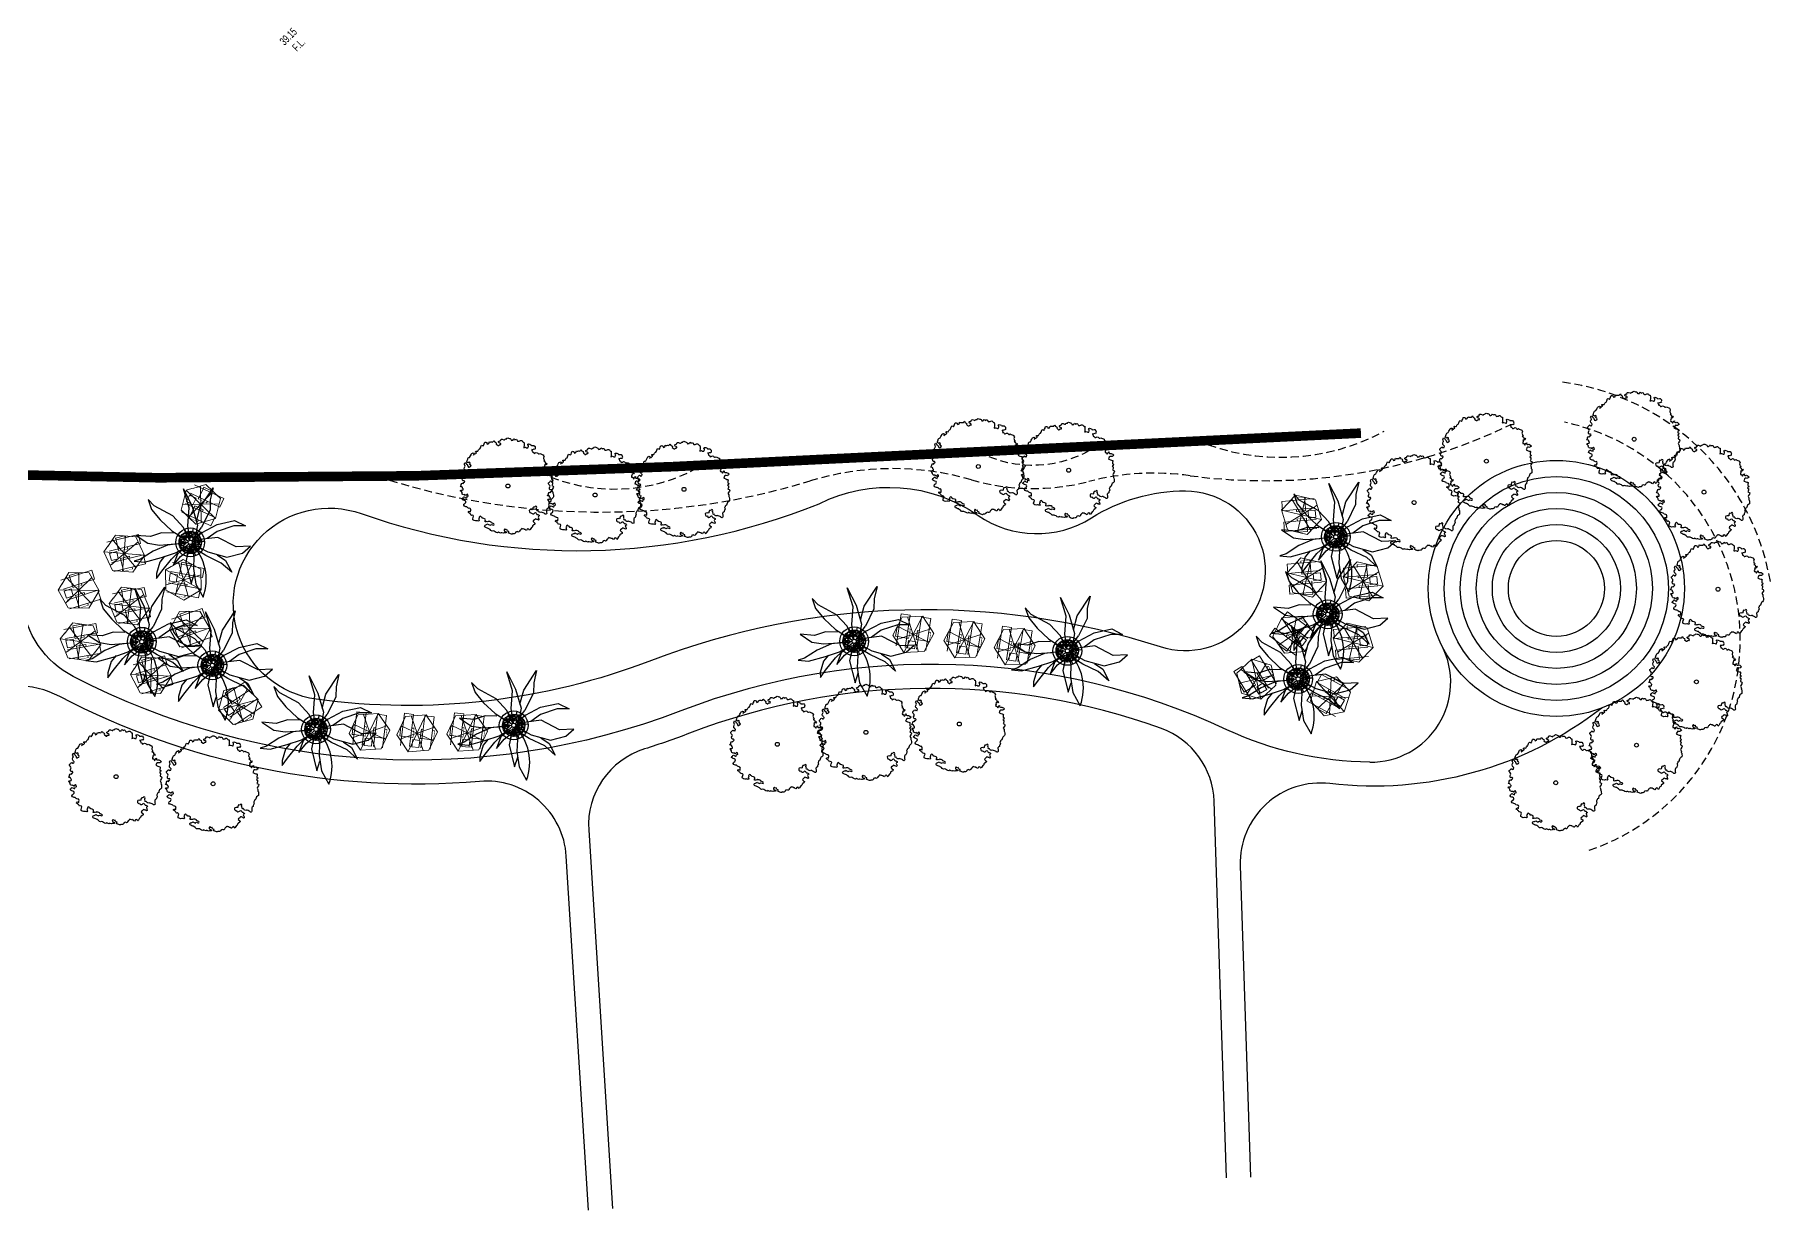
# Model space of a CAD drawing. Extents: x 309418 to 1212698, y 3438380 to 6877191.
# Drawn here: x 606533.4 to 606642.8, y 3438741.3 to 3438814.7 of the extents above; entities that cross this region are included whole.
import ezdxf
from ezdxf.enums import TextEntityAlignment as Align

# ---------------------------------------------------------------- set-up
doc = ezdxf.new("R2010")
doc.units = 0
doc.header["$MEASUREMENT"] = 0
doc.set_wipeout_variables(frame=1)
doc.linetypes.add('DASHED', pattern=[0.75, 0.5, -0.25])
doc.linetypes.add('L- BPLSCP$0$DLINE', pattern=[0.55, 0.3, -0.25])
for name, color, linetype in [('Draft _ Lines', 20, 'Continuous'), ('DRAFT LINES', 32, 'Continuous'), ('DRAFT-LINES', 10, 'Continuous'), ('L- BPLSCP$0$LS-SITE-WALL', 240, 'Continuous'), ('LA-GNRL-NOTES-Text-03', 240, 'Continuous'), ('LA-HARD-PAVE-HATCH-MARBLE-TYPE (PV - MT-BG-01-AN - RA- ∅ - 01)', 227, 'Continuous'), ('LA-HARD-PAVE-HATCH-WOOD-TYPE( PV - WO-DW-01-∅ - ∅-∅ - 04)', 17, 'Continuous'), ('LA-HARD-PAVE-LINE-01', 30, 'Continuous'), ('LA-PLNT-PALMS', 251, 'Continuous'), ('LA-PLNT-TREE-TRUNK', 52, 'Continuous'), ('Tree-Delonix regia', 71, 'Continuous')]:
    doc.layers.add(name, color=color, linetype=linetype)
doc.layers.add('HW-LA-SF-LOUNGE CHAIRS', color=215, linetype='Continuous', lineweight=0)
doc.layers.add('L-CON-SF-CABANA', color=215, linetype='Continuous', lineweight=0)
doc.layers.add('LA-GRAD-Spot Levels', color=7, linetype='Continuous', true_color=0xa50029)
doc.styles.add('TXT- (3)', font='gh-general font.shx', dxfattribs={"width": 0.7})

# ---------------------------------------------------------------- blocks, each defined once
blk = doc.blocks.new('Lounge 1')
at = {"lineweight": 13, "extrusion": (0, 0, -1)}
blk.add_line((0.41, 1.44), (0.41, 0.86), dxfattribs=at)
blk.add_wipeout([(0.29, 0.86), (0.29, 0), (-0.29, 0), (-0.29, 0.86), (-0.41, 0.86), (-0.41, 1.44), (-0.29, 1.44), (-0.29, 2.03), (0.29, 2.03), (0.29, 1.44), (0.41, 1.44), (0.41, 0.86)])
for p, q in [((-0.29, 1.44), (-0.41, 1.44)), ((-0.41, 1.44), (-0.41, 0.86)), ((0.41, 1.44), (0.29, 1.44)), ((-0.29, 0.86), (-0.41, 0.86)), ((0.41, 0.86), (0.29, 0.86))]:
    blk.add_line(p, q, dxfattribs=at)
at = {"extrusion": (0, 0, -1)}
for p, q in [((-0.29, 2.03), (-0.29, 0)), ((0.29, 2.03), (0.29, 0)), ((0.29, 0), (-0.29, 0))]:
    blk.add_line(p, q, dxfattribs=at)
blk.add_lwpolyline([(0.29, 1.44), (-0.29, 1.44)])
blk = doc.blocks.new('umbrella')
blk.add_lwpolyline([(-0.33, 1.24), (-1.23, 0.33), (-0.9, -0.9), (0.34, -1.23), (1.24, -0.33), (0.91, 0.91)], close=True)
for points in [[(0.33, -1.23), (-0.33, 1.23)], [(1.07, 0.29), (-1.06, -0.28)]]:
    blk.add_lwpolyline(points)
at = {"layer": 'L-CON-SF-CABANA', "extrusion": (0, 0, -1)}
for p, q in [((-0.99, 0.57), (1, -0.57)), ((0.57, 1), (-0.57, -0.99))]:
    blk.add_line(p, q, dxfattribs=at)
blk = doc.blocks.new('LA-SIDE TABLE-0')
at = {"layer": 'HW-LA-SF-LOUNGE CHAIRS'}
blk.add_lwpolyline([(-0.16, 0.16), (0.16, -0.16), (-0.15, -0.48), (-0.48, -0.17)], close=True, dxfattribs=at)
blk = doc.blocks.new('*U69')
at = {"layer": 'HW-LA-SF-LOUNGE CHAIRS', "rotation": 343.5441132571666}
blk.add_blockref('Lounge 1', (0.3, -1.29), dxfattribs=at)
blk.add_blockref('Lounge 1', (-0.95, -0.92), dxfattribs=at)
at = {"rotation": 27.75438509630476}
blk.add_blockref('LA-SIDE TABLE-0', (0.25, 0.84), dxfattribs=at)
at = {"layer": 'HW-LA-SF-LOUNGE CHAIRS', "rotation": 347.0531065349857}
blk.add_blockref('umbrella', (0, -0.01), dxfattribs=at)
blk = doc.blocks.new('*U70')
at = {"layer": 'HW-LA-SF-LOUNGE CHAIRS', "rotation": 25.38176672668566}
blk.add_blockref('Lounge 1', (1.08, -0.76), dxfattribs=at)
blk.add_blockref('Lounge 1', (-0.09, -1.32), dxfattribs=at)
at = {"rotation": 69.59203856582384}
blk.add_blockref('LA-SIDE TABLE-0', (-0.37, 0.79), dxfattribs=at)
at = {"layer": 'HW-LA-SF-LOUNGE CHAIRS', "rotation": 28.89076000450477}
blk.add_blockref('umbrella', (0, 0), dxfattribs=at)
blk = doc.blocks.new('*U71')
at = {"layer": 'HW-LA-SF-LOUNGE CHAIRS', "rotation": 47.11483591817339}
blk.add_blockref('Lounge 1', (1.29, -0.31), dxfattribs=at)
blk.add_blockref('Lounge 1', (0.41, -1.26), dxfattribs=at)
at = {"rotation": 91.32510775731159}
blk.add_blockref('LA-SIDE TABLE-0', (-0.64, 0.6), dxfattribs=at)
at = {"layer": 'HW-LA-SF-LOUNGE CHAIRS', "rotation": 50.6238291959925}
blk.add_blockref('umbrella', (0.01, 0), dxfattribs=at)
blk = doc.blocks.new('*U81')
at = {"layer": 'HW-LA-SF-LOUNGE CHAIRS', "rotation": 17.66366737067781}
blk.add_blockref('Lounge 1', (0.97, -0.9), dxfattribs=at)
blk.add_blockref('Lounge 1', (-0.27, -1.3), dxfattribs=at)
at = {"rotation": 61.87393920981601}
blk.add_blockref('LA-SIDE TABLE-0', (-0.26, 0.83), dxfattribs=at)
at = {"layer": 'HW-LA-SF-LOUNGE CHAIRS', "rotation": 21.17266064849692}
blk.add_blockref('umbrella', (0, -0.01), dxfattribs=at)
blk = doc.blocks.new('*U75')
at = {"layer": 'HW-LA-SF-LOUNGE CHAIRS', "rotation": 193.9228509186497}
blk.add_blockref('Lounge 1', (-0.91, 0.96), dxfattribs=at)
blk.add_blockref('Lounge 1', (0.35, 1.28), dxfattribs=at)
at = {"rotation": 238.1331227577878}
blk.add_blockref('LA-SIDE TABLE-0', (0.21, -0.85), dxfattribs=at)
at = {"layer": 'HW-LA-SF-LOUNGE CHAIRS', "rotation": 197.4318441964687}
blk.add_blockref('umbrella', (0, 0.01), dxfattribs=at)
blk = doc.blocks.new('*U74')
at = {"layer": 'HW-LA-SF-LOUNGE CHAIRS', "rotation": 179.2834599141602}
blk.add_blockref('Lounge 1', (-0.64, 1.16), dxfattribs=at)
blk.add_blockref('Lounge 1', (0.66, 1.15), dxfattribs=at)
at = {"rotation": 223.4937317532984}
blk.add_blockref('LA-SIDE TABLE-0', (-0.01, -0.87), dxfattribs=at)
at = {"layer": 'HW-LA-SF-LOUNGE CHAIRS', "rotation": 182.7924531919793}
blk.add_blockref('umbrella', (0, 0.01), dxfattribs=at)
blk = doc.blocks.new('*U73')
at = {"layer": 'HW-LA-SF-LOUNGE CHAIRS', "rotation": 149.2539749205412}
blk.add_blockref('Lounge 1', (0.03, 1.33), dxfattribs=at)
blk.add_blockref('Lounge 1', (1.15, 0.66), dxfattribs=at)
at = {"rotation": 193.4642467596794}
blk.add_blockref('LA-SIDE TABLE-0', (-0.45, -0.75), dxfattribs=at)
at = {"layer": 'HW-LA-SF-LOUNGE CHAIRS', "rotation": 152.7629681983603}
blk.add_blockref('umbrella', (0, 0.01), dxfattribs=at)
blk = doc.blocks.new('*U72')
at = {"layer": 'HW-LA-SF-LOUNGE CHAIRS', "rotation": 134.9580448090608}
blk.add_blockref('Lounge 1', (0.36, 1.28), dxfattribs=at)
blk.add_blockref('Lounge 1', (1.28, 0.36), dxfattribs=at)
at = {"rotation": 179.168316648199}
blk.add_blockref('LA-SIDE TABLE-0', (-0.62, -0.62), dxfattribs=at)
at = {"layer": 'HW-LA-SF-LOUNGE CHAIRS', "rotation": 138.4670380868799}
blk.add_blockref('umbrella', (0, 0.01), dxfattribs=at)
blk = doc.blocks.new('*U78')
at = {"layer": 'HW-LA-SF-LOUNGE CHAIRS', "rotation": 154.9608693228704}
blk.add_blockref('Lounge 1', (-0.1, 1.32), dxfattribs=at)
blk.add_blockref('Lounge 1', (1.08, 0.77), dxfattribs=at)
at = {"rotation": 199.1711411620086}
blk.add_blockref('LA-SIDE TABLE-0', (-0.37, -0.79), dxfattribs=at)
at = {"layer": 'HW-LA-SF-LOUNGE CHAIRS', "rotation": 158.4698626006895}
blk.add_blockref('umbrella', (0, 0.01), dxfattribs=at)
blk = doc.blocks.new('*U77')
at = {"layer": 'HW-LA-SF-LOUNGE CHAIRS', "rotation": 157.1710343651449}
blk.add_blockref('Lounge 1', (-0.15, 1.32), dxfattribs=at)
blk.add_blockref('Lounge 1', (1.05, 0.81), dxfattribs=at)
at = {"rotation": 201.3813062042831}
blk.add_blockref('LA-SIDE TABLE-0', (-0.34, -0.81), dxfattribs=at)
at = {"layer": 'HW-LA-SF-LOUNGE CHAIRS', "rotation": 160.680027642964}
blk.add_blockref('umbrella', (0, 0.01), dxfattribs=at)
blk = doc.blocks.new('*U76')
at = {"layer": 'HW-LA-SF-LOUNGE CHAIRS', "rotation": 152.3043402776018}
blk.add_blockref('Lounge 1', (-0.04, 1.33), dxfattribs=at)
blk.add_blockref('Lounge 1', (1.11, 0.72), dxfattribs=at)
at = {"rotation": 196.51461211674}
blk.add_blockref('LA-SIDE TABLE-0', (-0.41, -0.77), dxfattribs=at)
at = {"layer": 'HW-LA-SF-LOUNGE CHAIRS', "rotation": 155.8133335554209}
blk.add_blockref('umbrella', (0, 0.01), dxfattribs=at)
blk = doc.blocks.new('*U79')
at = {"layer": 'HW-LA-SF-LOUNGE CHAIRS', "rotation": 150.982855724773}
blk.add_blockref('Lounge 1', (-0.01, 1.33), dxfattribs=at)
blk.add_blockref('Lounge 1', (1.13, 0.7), dxfattribs=at)
at = {"rotation": 195.1931275639112}
blk.add_blockref('LA-SIDE TABLE-0', (-0.43, -0.76), dxfattribs=at)
at = {"layer": 'HW-LA-SF-LOUNGE CHAIRS', "rotation": 154.4918490025921}
blk.add_blockref('umbrella', (0, 0.01), dxfattribs=at)
blk = doc.blocks.new('*U80')
at = {"layer": 'HW-LA-SF-LOUNGE CHAIRS', "rotation": 158.3472999956693}
blk.add_blockref('Lounge 1', (-0.18, 1.31), dxfattribs=at)
blk.add_blockref('Lounge 1', (1.03, 0.83), dxfattribs=at)
at = {"rotation": 202.5575718348075}
blk.add_blockref('LA-SIDE TABLE-0', (-0.32, -0.81), dxfattribs=at)
at = {"layer": 'HW-LA-SF-LOUNGE CHAIRS', "rotation": 161.8562932734884}
blk.add_blockref('umbrella', (0, 0.01), dxfattribs=at)
blk = doc.blocks.new('GH-B-LA-HD-FURN-Tree-Pit-140-C2')
blk.add_wipeout([(-0.29, 0.64), (-0.33, 0.62), (-0.37, 0.59), (-0.46, 0.52), (-0.51, 0.48), (-0.55, 0.44), (-0.57, 0.41), (-0.59, 0.37), (-0.61, 0.34), (-0.64, 0.28), (-0.66, 0.22), (-0.68, 0.15), (-0.69, 0.11), (-0.7, 0.05), (-0.7, 0.01), (-0.7, -0.02), (-0.7, -0.07), (-0.68, -0.15), (-0.66, -0.24), (-0.63, -0.3), (-0.61, -0.35), (-0.58, -0.4), (-0.52, -0.47), (-0.43, -0.55), (-0.38, -0.59), (-0.31, -0.63), (-0.19, -0.67), (-0.14, -0.69), (-0.03, -0.7), (0.03, -0.7), (0.16, -0.68), (0.23, -0.66), (0.29, -0.64), (0.41, -0.57), (0.47, -0.52), (0.52, -0.47), (0.57, -0.41), (0.61, -0.35), (0.66, -0.23), (0.68, -0.17), (0.7, -0.08), (0.7, 0.03), (0.67, 0.19), (0.65, 0.26), (0.62, 0.33), (0.58, 0.4), (0.53, 0.46), (0.47, 0.52), (0.41, 0.56), (0.34, 0.61), (0.28, 0.64), (0.23, 0.66), (0.18, 0.68), (0.14, 0.69), (0.1, 0.69), (0.05, 0.7), (0, 0.7), (-0.03, 0.7), (-0.07, 0.7), (-0.1, 0.69), (-0.12, 0.69), (-0.19, 0.67)])
at = {"linetype": 'Continuous', "ltscale": 7}
blk.add_circle((0, 0), 0.7, dxfattribs=at)
for centre, radius in [((0, 0), 0.7), ((-0.59, 0.01, 0), 0.0312), ((-0.53, 0.22, 0), 0.0751), ((-0.54, 0.34, 0), 0.0312), ((-0.48, 0.39, 0), 0.0312), ((-0.44, 0.12, 0), 0.0312), ((-0.39, 0.28, 0), 0.0744), ((-0.43, -0.01, 0), 0.0312), ((-0.38, 0.43, 0), 0.0489), ((-0.34, 0.54, 0), 0.0489), ((-0.32, 0.36, 0), 0.0312), ((-0.32, 0.19, 0), 0.0312), ((-0.22, 0.25, 0), 0.0751), ((-0.2, 0.44, 0), 0.0864), ((-0.24, 0.57, 0), 0.0312), ((-0.11, 0.62, 0), 0.0312), ((-0.07, 0.53, 0), 0.0489), ((-0.05, 0.39, 0), 0.0751), ((0.02, 0.56, 0), 0.0312), ((0.09, 0.49, 0), 0.0489), ((0.07, 0.4, 0), 0.0312), ((0.16, 0.33, 0), 0.0312), ((0.23, 0.42, 0), 0.0751), ((0.22, 0.24, 0), 0.0744), ((0.25, 0.56, 0), 0.0312), ((0.34, -0.05, 0), 0.0744), ((0.33, 0.52, 0), 0.0489), ((0.31, 0.19, 0), 0.0312), ((0.34, 0.1, 0), 0.0489), ((0.39, 0.28, 0), 0.0744), ((0.4, 0.43, 0), 0.0489), ((0.5, 0.1, 0), 0.0751), ((0.5, -0.07, 0), 0.0751), ((0.48, 0.35, 0), 0.0312), ((0.55, 0.25, 0), 0.0751), ((0.6, 0.14, 0), 0.0312), ((-0.66, -0.03, 0), 0.0312), ((-0.6, -0.14, 0), 0.0744), ((-0.52, -0.05, 0), 0.0312), ((-0.51, -0.18, 0), 0.0312), ((-0.51, -0.41, 0), 0.0312), ((-0.43, -0.17, 0), 0.0312), ((-0.41, -0.37, 0), 0.0489), ((-0.39, -0.27, 0), 0.0489), ((-0.33, -0.12, 0), 0.0744), ((-0.34, -0.44, 0), 0.0312), ((-0.29, -0.24, 0), 0.0489), ((-0.23, -0.36, 0), 0.0864), ((-0.25, -0.55, 0), 0.0751), ((-0.21, -0.16, 0), 0.0312), ((-0.17, -0.63, 0), 0.0312), ((-0.14, -0.5, 0), 0.0312), ((-0.11, -0.28, 0), 0.0489), ((-0.09, -0.56, 0), 0.0489), ((0.04, -0.57, 0), 0.0751), ((0.03, -0.32, 0), 0.0489), ((0.01, -0.47, 0), 0.0312), ((0.01, -0.67, 0), 0.0312), ((0.05, -0.4, 0), 0.0312), ((0.11, -0.24, 0), 0.0489), ((0.2, -0.38, 0), 0.0751), ((0.2, -0.56, 0), 0.0744), ((0.18, -0.17, 0), 0.0312), ((0.21, -0.25, 0), 0.0489), ((0.25, -0.16, 0), 0.0312), ((0.27, -0.48, 0), 0.0312), ((0.35, -0.26, 0), 0.0489), ((0.37, -0.37, 0), 0.0489), ((0.38, -0.15, 0), 0.0312), ((0.46, -0.26, 0), 0.0312), ((0.45, -0.45, 0), 0.0312), ((0.52, -0.18, 0), 0.0312)]:
    blk.add_circle(centre, radius)
for centre, radius, start, end in [((-0.74, 0.07, 0), 0.0751, 300.57, 48.1319), ((-0.67, 0.15, 0), 0.0312, 228.2509, 106.0031), ((-0.7, 0.26, 0), 0.0489, 338.9516, 340.5973), ((-0.62, 0.29, 0), 0.0312, 212.387, 96.9329), ((-0.53, 0.49, 0), 0.0744, 249.8969, 24.4462), ((-0.14, 0.71, 0), 0.0489, 225.1336, 337.319), ((0.05, 0.68, 0), 0.0744, 161.2962, 9.7321), ((0.23, 0.64, 0), 0.0312, 117.3619, 23.3792), ((0.49, 0.53, 0), 0.0312, 191.312, 263.5273), ((0.57, 0.44, 0), 0.0864, 143.8673, 290.7577), ((0.68, 0.07, 0), 0.0751, 82.3722, 288.9673), ((-0.68, -0.26, 0), 0.0489, 330.5544, 70.9052), ((-0.56, -0.31, 0), 0.0744, 243.0468, 174.7374), ((-0.57, -0.46, 0), 0.0312, 13.6332, 63.9215), ((-0.41, -0.52, 0), 0.0744, 297.5976, 166.1329), ((-0.35, -0.61, 0), 0.0312, 335.7961, 145.3358), ((-0.13, -0.73, 0), 0.0751, 29.1719, 131.3472), ((0.15, -0.71, 0), 0.0751, 33.568, 169.5874), ((0.36, -0.52, 0), 0.0744, 340.2974, 269.335), ((0.53, -0.55, 0), 0.0751, 97.2335, 170.6742), ((0.55, -0.36, 0), 0.0864, 29.6959, 262.8687), ((0.66, -0.08, 0), 0.0489, 40.7628, 304.861), ((0.67, -0.26, 0), 0.0489, 95.6985, 221.7485), ((0.66, -0.17, 0), 0.0312, 47.4763, 284.0739), ((0.73, -0.03, 0), 0.0312, 164.2255, 190.993)]:
    blk.add_arc(centre, radius, start, end)
blk = doc.blocks.new('P200')
blk.add_lwpolyline([(0, -0.1), (0, 0.1)])
blk = doc.blocks.new('COARSE GRAVEL')
blk.add_wipeout([(0.68, 0.59), (0.69, 0.57), (0.69, 0.57), (0.73, 0.53), (0.76, 0.48), (0.79, 0.42), (0.81, 0.39), (0.83, 0.35), (0.85, 0.3), (0.87, 0.24), (0.88, 0.17), (0.89, 0.11), (0.9, 0.04), (0.9, -0.02), (0.9, -0.07), (0.89, -0.12), (0.88, -0.19), (0.87, -0.24), (0.85, -0.3), (0.82, -0.37), (0.79, -0.43), (0.76, -0.49), (0.72, -0.54), (0.68, -0.59), (0.64, -0.63), (0.61, -0.67), (0.58, -0.69), (0.53, -0.73), (0.48, -0.76), (0.44, -0.78), (0.4, -0.8), (0.37, -0.82), (0.31, -0.85), (0.25, -0.86), (0.15, -0.89), (0.09, -0.9), (0.02, -0.9), (-0.06, -0.9), (-0.18, -0.88), (-0.24, -0.87), (-0.29, -0.85), (-0.36, -0.83), (-0.43, -0.79), (-0.46, -0.77), (-0.53, -0.73), (-0.57, -0.7), (-0.62, -0.66), (-0.68, -0.59), (-0.71, -0.55), (-0.75, -0.5), (-0.79, -0.43), (-0.83, -0.34), (-0.87, -0.25), (-0.89, -0.14), (-0.9, -0.04), (-0.9, 0.08), (-0.88, 0.19), (-0.86, 0.28), (-0.84, 0.33), (-0.81, 0.39), (-0.78, 0.45), (-0.74, 0.51), (-0.7, 0.56), (-0.65, 0.62), (-0.59, 0.68), (-0.49, 0.75), (-0.4, 0.81), (-0.33, 0.84), (-0.19, 0.88), (-0.11, 0.89), (0.01, 0.9), (0.09, 0.9), (0.2, 0.88), (0.25, 0.86), (0.35, 0.83), (0.41, 0.8), (0.42, 0.79), (0.47, 0.77), (0.49, 0.76), (0.52, 0.73), (0.56, 0.71), (0.62, 0.66), (0.65, 0.62)])
at = {"rotation": 45.00000000604048}
blk.add_blockref('GH-B-LA-HD-FURN-Tree-Pit-140-C2', (0, 0), dxfattribs=at)
at = {"layer": 'LA-HARD-PAVE-HATCH-WOOD-TYPE( PV - WO-DW-01-∅ - ∅-∅ - 04)'}
blk.add_circle((0, 0), 0.9, dxfattribs=at)
at = {"layer": 'LA-HARD-PAVE-LINE-01'}
blk.add_circle((0, 0), 0.7, dxfattribs=at)
at = {"layer": 'LA-HARD-PAVE-HATCH-WOOD-TYPE( PV - WO-DW-01-∅ - ∅-∅ - 04)'}
for p, rotation in [((-0.8, 0.01), 269.0493109383438), ((-0.64, 0.48), 233.239448750675), ((-0.24, 0.76), 197.4295865630063), ((0.25, 0.76), 161.6197243753375), ((0.65, 0.47), 125.8098621876688), ((-0.66, -0.46), 304.8591731260126), ((-0.26, -0.75), 340.6690353136814), ((0.23, -0.77), 16.47889750135008), ((0.63, -0.49), 52.28875968901892), ((0.8, -0.03), 88.09862187668766)]:
    blk.add_blockref('P200', p, dxfattribs=dict(at, rotation=rotation))
blk = doc.blocks.new('GH-B-LA-PL-PALM')
for p, q in [((-1.52, 2.96), (-2.17, 3.08)), ((-2.17, 3.08), (-1.58, 2.41)), ((-1.58, 2.41), (-1.32, 1.14)), ((-0.72, 2.37), (-1.52, 2.96)), ((-0.23, 1.23), (-0.72, 2.37)), ((-2.81, 1.3), (-2.97, 2.05)), ((-2.97, 2.05), (-2.51, 1.47)), ((-1.93, 0.6), (-2.81, 1.3)), ((-2.51, 1.47), (-1.59, 0.88)), ((-1.32, 1.14), (-0.65, 0.5)), ((-0.02, 0.12), (-0.23, 1.23)), ((-0.95, 0.18), (-1.93, 0.6)), ((-1.59, 0.88), (-0.85, 0.68)), ((-0.95, 0.18), (-0.12, 0.02)), ((-0.65, 0.5), (-0.1, 0.08)), ((-0.58, -0.03), (-1.17, -0.04)), ((0.21, -1.18), (0.66, -1.76)), ((0.66, -1.76), (1.27, -2.16)), ((1.27, -2.16), (1.78, -2.91))]:
    blk.add_line(p, q)
for points in [[(-0.45, 1.81), (-0.5, 2.44), (-0.17, 3.19), (-0.21, 2.32), (0.03, 1.27), (0.11, 0.61)], [(0.07, 0.1), (0.54, 0.73), (1.15, 1.18), (1.81, 1.9), (2.16, 2.78)], [(0.11, 0.05), (1.13, 0.55), (1.98, 1.67), (1.39, 1.44)], [(-0.09, -0.09), (-0.72, -0.77), (-1.64, -1.41), (-2.33, -2.43), (-1.83, -1.32), (-1.13, -0.32), (-0.48, 0.02), (-0.12, 0.01)], [(0.48, -0.06), (1.07, -0.17), (1.8, 0.07), (1.06, 0.08), (0.46, 0.22)], [(-1.27, -0.52), (-2.1, -0.89), (-3.56, -1.03), (-2.85, -0.69), (-2.36, -0.31), (-1.17, -0.04)], [(-0.06, -0.11), (-0.46, -0.92), (-0.6, -1.89), (-0.36, -3.18), (-0.44, -3.73), (-0.09, -3.17), (0.08, -2.35), (0.16, -1.36), (0.01, -0.12)], [(0.09, -0.09), (1.02, -1), (1.88, -1.46), (2.77, -1.75), (3.11, -1.98), (2.76, -1.44), (1.87, -0.8), (1.08, -0.3), (0.55, -0.09), (0.12, -0.02)], [(1.78, -2.91), (1.7, -2.02), (1.33, -1.39), (0.68, -0.7)], [(1.68, -0.7), (2.16, -0.71), (2.84, -0.43), (3.08, -0.23), (2.52, -0.26), (1.55, -0.26), (0.97, -0.19)]]:
    blk.add_lwpolyline(points)
blk.add_arc((3.17, -0.24), 3.18, 108.5551, 173.4273)
at = {"layer": 'LA-PLNT-TREE-TRUNK'}
blk.add_circle((0, 0), 0.131, dxfattribs=at)
blk = doc.blocks.new('Delonix regia')
at = {"linetype": 'Continuous'}
blk.add_lwpolyline([(2.75, -0.53), (2.74, -0.57), (2.72, -0.62), (2.66, -0.6), (2.67, -0.65), (2.68, -0.7), (2.66, -0.73), (2.62, -0.79), (2.68, -0.8), (2.67, -0.87), (2.6, -0.87), (2.57, -0.83), (2.51, -0.8), (2.5, -0.85), (2.46, -0.86), (2.4, -0.88), (2.36, -0.93), (2.39, -0.97), (2.39, -1.03), (2.36, -1.09), (2.41, -1.09), (2.46, -1.06), (2.51, -1.06), (2.55, -1.08), (2.55, -1.08), (2.55, -1.08), (2.49, -1.11), (2.51, -1.19), (2.54, -1.22), (2.58, -1.25), (2.59, -1.29), (2.6, -1.35), (2.6, -1.44), (2.55, -1.44), (2.51, -1.42), (2.47, -1.43), (2.42, -1.36), (2.39, -1.32), (2.32, -1.31), (2.25, -1.34), (2.2, -1.35), (2.21, -1.39), (2.24, -1.48), (2.27, -1.55), (2.3, -1.59), (2.31, -1.63), (2.27, -1.65), (2.23, -1.68), (2.19, -1.7), (2.15, -1.74), (2.17, -1.81), (2.1, -1.84), (2.04, -1.82), (2.02, -1.86), (2.04, -1.9), (2, -1.94), (1.96, -1.97), (1.91, -1.99), (1.87, -2.01), (1.9, -2.1), (1.89, -2.14), (1.83, -2.17), (1.71, -2.19), (1.66, -2.21), (1.63, -2.3), (1.6, -2.34), (1.56, -2.37), (1.55, -2.42), (1.5, -2.48), (1.42, -2.56), (1.38, -2.58), (1.3, -2.57), (1.23, -2.56), (1.18, -2.57), (1.12, -2.6), (1.07, -2.63), (1.02, -2.61), (0.97, -2.61), (0.93, -2.64), (0.88, -2.64), (0.85, -2.68), (0.83, -2.72), (0.74, -2.76), (0.7, -2.77), (0.65, -2.8), (0.58, -2.78), (0.53, -2.79), (0.43, -2.89), (0.38, -2.95), (0.34, -2.96), (0.3, -2.95), (0.27, -2.91), (0.28, -2.86), (0.27, -2.82), (0.25, -2.75), (0.23, -2.69), (0.2, -2.65), (0.16, -2.63), (0.13, -2.58), (0.11, -2.54), (0.12, -2.49), (0.13, -2.44), (0.09, -2.41), (0.09, -2.36), (0.13, -2.35), (0.15, -2.3), (0.19, -2.25), (0.24, -2.23), (0.26, -2.19), (0.24, -2.13), (0.18, -2.13), (0.13, -2.11), (0.11, -2.07), (0.05, -2.08), (0, -2.11), (-0.04, -2.14), (-0.08, -2.12), (-0.11, -2.06), (-0.18, -2.02), (-0.23, -2.02), (-0.28, -2.08), (-0.29, -2.13), (-0.28, -2.17), (-0.24, -2.2), (-0.26, -2.24), (-0.24, -2.33), (-0.19, -2.36), (-0.15, -2.37), (-0.1, -2.38), (-0.06, -2.4), (-0.06, -2.44), (-0.07, -2.49), (-0.08, -2.54), (-0.05, -2.58), (-0.04, -2.63), (-0.03, -2.67), (-0.06, -2.71), (-0.11, -2.69), (-0.16, -2.71), (-0.17, -2.75), (-0.2, -2.79), (-0.21, -2.83), (-0.25, -2.86), (-0.29, -2.85), (-0.29, -2.8), (-0.32, -2.75), (-0.33, -2.71), (-0.35, -2.66), (-0.39, -2.66), (-0.44, -2.66), (-0.53, -2.64), (-0.58, -2.66), (-0.58, -2.76), (-0.57, -2.82), (-0.63, -2.86), (-0.73, -2.84), (-0.79, -2.82), (-0.84, -2.85), (-0.88, -2.86), (-0.93, -2.84), (-1.07, -2.87), (-1.12, -2.88), (-1.12, -2.83), (-1.1, -2.79), (-1.12, -2.73), (-1.18, -2.72), (-1.27, -2.73), (-1.29, -2.69), (-1.28, -2.64), (-1.31, -2.6), (-1.31, -2.55), (-1.34, -2.52), (-1.36, -2.48), (-1.38, -2.44), (-1.43, -2.43), (-1.47, -2.44), (-1.52, -2.42), (-1.6, -2.44), (-1.65, -2.45), (-1.69, -2.42), (-1.69, -2.37), (-1.76, -2.33), (-1.76, -2.33), (-1.81, -2.31), (-1.84, -2.34), (-1.89, -2.33), (-1.93, -2.31), (-1.97, -2.27), (-1.99, -2.24), (-2.04, -2.23), (-2.07, -2.19), (-2.09, -2.14), (-2.11, -2.09), (-2.14, -2.02), (-2.09, -1.99), (-2.06, -1.97), (-2.08, -1.93), (-2.09, -1.87), (-2.07, -1.83), (-2.05, -1.79), (-2.1, -1.78), (-2.11, -1.73), (-2.1, -1.67), (-2.18, -1.67), (-2.21, -1.71), (-2.23, -1.76), (-2.19, -1.86), (-2.2, -1.91), (-2.25, -1.89), (-2.28, -1.85), (-2.32, -1.82), (-2.37, -1.79), (-2.41, -1.7), (-2.44, -1.66), (-2.48, -1.65), (-2.51, -1.56), (-2.53, -1.51), (-2.59, -1.5), (-2.63, -1.43), (-2.64, -1.35), (-2.66, -1.28), (-2.68, -1.23), (-2.74, -1.18), (-2.77, -1.14), (-2.77, -1.1), (-2.76, -1.02), (-2.78, -0.93), (-2.78, -0.89), (-2.81, -0.85), (-2.83, -0.79), (-2.85, -0.73), (-2.86, -0.69), (-2.85, -0.64), (-2.81, -0.61), (-2.77, -0.6), (-2.72, -0.63), (-2.68, -0.65), (-2.64, -0.67), (-2.59, -0.69), (-2.59, -0.73), (-2.57, -0.8), (-2.56, -0.85), (-2.51, -0.85), (-2.47, -0.87), (-2.44, -0.94), (-2.4, -1), (-2.35, -0.99), (-2.34, -0.94), (-2.37, -0.86), (-2.39, -0.8), (-2.37, -0.76), (-2.38, -0.71), (-2.4, -0.66), (-2.43, -0.63), (-2.46, -0.59), (-2.51, -0.57), (-2.54, -0.52), (-2.58, -0.5), (-2.61, -0.46), (-2.56, -0.42), (-2.51, -0.39), (-2.48, -0.36), (-2.51, -0.27), (-2.55, -0.21), (-2.57, -0.18), (-2.54, -0.15), (-2.56, -0.1), (-2.55, -0.06), (-2.55, -0.01), (-2.6, 0), (-2.66, 0), (-2.69, -0.04), (-2.73, -0.03), (-2.77, -0.08), (-2.79, -0.13), (-2.85, -0.14), (-2.89, -0.06), (-2.92, -0.03), (-2.98, 0.02), (-3.02, 0.1), (-3.04, 0.18), (-3, 0.22), (-2.91, 0.27), (-2.84, 0.3), (-2.83, 0.35), (-2.86, 0.42), (-2.9, 0.44), (-2.89, 0.48), (-2.87, 0.52), (-2.88, 0.57), (-2.88, 0.57), (-2.87, 0.62), (-2.88, 0.66), (-2.89, 0.7), (-2.85, 0.73), (-2.81, 0.73), (-2.78, 0.67), (-2.76, 0.63), (-2.7, 0.68), (-2.66, 0.7), (-2.63, 0.76), (-2.64, 0.81), (-2.67, 0.83), (-2.7, 0.91), (-2.69, 0.95), (-2.7, 1), (-2.73, 1.05), (-2.75, 1.1), (-2.77, 1.15), (-2.75, 1.22), (-2.69, 1.26), (-2.65, 1.25), (-2.6, 1.23), (-2.54, 1.24), (-2.49, 1.27), (-2.48, 1.31), (-2.5, 1.38), (-2.52, 1.43), (-2.54, 1.47), (-2.54, 1.55), (-2.48, 1.58), (-2.44, 1.57), (-2.4, 1.57), (-2.35, 1.57), (-2.34, 1.52), (-2.33, 1.48), (-2.31, 1.43), (-2.29, 1.39), (-2.22, 1.43), (-2.17, 1.46), (-2.14, 1.4), (-2.08, 1.48), (-2.1, 1.53), (-2.19, 1.54), (-2.23, 1.55), (-2.22, 1.62), (-2.27, 1.66), (-2.29, 1.71), (-2.3, 1.76), (-2.28, 1.8), (-2.24, 1.83), (-2.22, 1.91), (-2.24, 1.98), (-2.17, 1.98), (-2.12, 1.93), (-2.08, 1.9), (-2.02, 1.94), (-2.02, 2), (-1.98, 2.04), (-1.99, 2.08), (-2.01, 2.12), (-2.04, 2.16), (-1.99, 2.17), (-1.94, 2.18), (-1.9, 2.21), (-1.83, 2.23), (-1.79, 2.21), (-1.78, 2.16), (-1.7, 2.17), (-1.66, 2.16), (-1.61, 2.18), (-1.61, 2.23), (-1.64, 2.26), (-1.64, 2.26), (-1.67, 2.29), (-1.66, 2.34), (-1.6, 2.41), (-1.54, 2.42), (-1.5, 2.44), (-1.47, 2.49), (-1.46, 2.57), (-1.45, 2.62), (-1.4, 2.66), (-1.36, 2.65), (-1.31, 2.65), (-1.27, 2.65), (-1.22, 2.65), (-1.22, 2.6), (-1.23, 2.56), (-1.18, 2.55), (-1.16, 2.52), (-1.08, 2.56), (-1.08, 2.61), (-1.07, 2.65), (-1.07, 2.7), (-1.02, 2.77), (-0.94, 2.8), (-0.9, 2.8), (-0.86, 2.87), (-0.85, 2.92), (-0.78, 2.94), (-0.73, 2.96), (-0.71, 2.91), (-0.75, 2.82), (-0.74, 2.78), (-0.75, 2.73), (-0.78, 2.67), (-0.8, 2.62), (-0.77, 2.57), (-0.73, 2.57), (-0.69, 2.54), (-0.62, 2.56), (-0.61, 2.61), (-0.64, 2.64), (-0.61, 2.69), (-0.56, 2.7), (-0.53, 2.74), (-0.55, 2.79), (-0.61, 2.8), (-0.61, 2.85), (-0.64, 2.88), (-0.59, 2.93), (-0.54, 2.95), (-0.47, 2.98), (-0.43, 3), (-0.38, 3.01), (-0.34, 2.99), (-0.3, 2.97), (-0.2, 2.99), (-0.13, 3.01), (-0.08, 3.03), (-0.03, 3.04), (0.02, 3.01), (0.06, 3), (0.07, 2.95), (0.01, 2.91), (-0.04, 2.89), (0.01, 2.89), (0.05, 2.91), (0.08, 2.87), (0.14, 2.86), (0.19, 2.85), (0.22, 2.88), (0.19, 2.91), (0.24, 2.95), (0.28, 2.92), (0.33, 2.85), (0.42, 2.88), (0.48, 2.88), (0.52, 2.86), (0.6, 2.88), (0.66, 2.91), (0.71, 2.93), (0.76, 2.94), (0.79, 2.87), (0.78, 2.82), (0.87, 2.84), (0.94, 2.87), (1, 2.9), (1.04, 2.91), (1.08, 2.86), (1.1, 2.81), (1.08, 2.77), (1.06, 2.72), (1.11, 2.7), (1.15, 2.68), (1.21, 2.71), (1.25, 2.73), (1.27, 2.68), (1.3, 2.65), (1.33, 2.62), (1.33, 2.62), (1.36, 2.58), (1.4, 2.55), (1.45, 2.56), (1.5, 2.55), (1.49, 2.51), (1.46, 2.48), (1.49, 2.39), (1.48, 2.34), (1.43, 2.32), (1.44, 2.23), (1.44, 2.18), (1.47, 2.15), (1.54, 2.14), (1.58, 2.12), (1.61, 2.08), (1.65, 2.11), (1.64, 2.18), (1.62, 2.23), (1.63, 2.28), (1.66, 2.31), (1.7, 2.3), (1.74, 2.27), (1.79, 2.25), (1.82, 2.28), (1.88, 2.28), (1.92, 2.24), (1.96, 2.14), (1.98, 2.1), (2.03, 2.1), (2.08, 2.08), (2.12, 2.05), (2.16, 2.06), (2.21, 2.04), (2.23, 1.99), (2.25, 1.94), (2.27, 1.9), (2.28, 1.85), (2.26, 1.81), (2.25, 1.76), (2.29, 1.73), (2.33, 1.7), (2.37, 1.72), (2.42, 1.72), (2.43, 1.68), (2.42, 1.63), (2.47, 1.61), (2.51, 1.58), (2.51, 1.54), (2.48, 1.45), (2.5, 1.41), (2.54, 1.38), (2.58, 1.35), (2.63, 1.34), (2.67, 1.3), (2.68, 1.25), (2.67, 1.2), (2.67, 1.15), (2.7, 1.12), (2.64, 1.05), (2.54, 0.96), (2.47, 0.91), (2.43, 0.89), (2.48, 0.86), (2.52, 0.83), (2.55, 0.76), (2.57, 0.72), (2.6, 0.69), (2.68, 0.72), (2.73, 0.76), (2.73, 0.81), (2.77, 0.84), (2.81, 0.82), (2.84, 0.76), (2.87, 0.68), (2.86, 0.63), (2.94, 0.55), (2.97, 0.52), (2.96, 0.41), (2.93, 0.37), (2.89, 0.35), (2.86, 0.31), (2.81, 0.3), (2.79, 0.35), (2.74, 0.38), (2.7, 0.4), (2.68, 0.44), (2.65, 0.39), (2.64, 0.34), (2.6, 0.32), (2.63, 0.27), (2.63, 0.22), (2.61, 0.17), (2.65, 0.14), (2.69, 0.12), (2.74, 0.11), (2.77, 0.05), (2.77, 0), (2.77, -0.05), (2.8, -0.08), (2.85, -0.1), (2.87, -0.16), (2.91, -0.28), (2.93, -0.32), (2.9, -0.36), (2.89, -0.41), (2.84, -0.44), (2.8, -0.45), (2.77, -0.49)], close=True, dxfattribs=at)
blk.add_circle((0, 0), 0.122, dxfattribs=at)
blk = doc.blocks.new('*U162')
at = {"layer": 'HW-LA-SF-LOUNGE CHAIRS', "rotation": 85.74800263339502}
blk.add_blockref('Lounge 1', (1.2, 0.56), dxfattribs=at)
blk.add_blockref('Lounge 1', (1.1, -0.73), dxfattribs=at)
at = {"rotation": 129.9582744725332}
blk.add_blockref('LA-SIDE TABLE-0', (-0.87, 0.07), dxfattribs=at)
at = {"layer": 'HW-LA-SF-LOUNGE CHAIRS', "rotation": 89.25699591121413}
blk.add_blockref('umbrella', (0.01, 0), dxfattribs=at)
blk = doc.blocks.new('*U163')
at = {"layer": 'HW-LA-SF-LOUNGE CHAIRS', "rotation": 87.60693021509616}
blk.add_blockref('Lounge 1', (1.18, 0.6), dxfattribs=at)
blk.add_blockref('Lounge 1', (1.13, -0.7), dxfattribs=at)
at = {"rotation": 131.8172020542344}
blk.add_blockref('LA-SIDE TABLE-0', (-0.87, 0.04), dxfattribs=at)
at = {"layer": 'HW-LA-SF-LOUNGE CHAIRS', "rotation": 91.11592349291527}
blk.add_blockref('umbrella', (0.01, 0), dxfattribs=at)
blk = doc.blocks.new('*U27')
for points in [[(0, -0.00113, -0.414214), (-0.00113, 0), (0, 0)], [(0, 0.00113, -0.414214), (0.00113, 0), (0, 0)]]:
    blk.add_hatch(color=256).paths.add_polyline_path(points)
for p, q in [((-0.01314, 0), (-0.00113, 0)), ((-0.00225, 0), (0.00225, 0)), ((0, 0.00225), (0, -0.00225))]:
    blk.add_line(p, q)
blk.add_circle((0, 0), 0.00113)
at = {"layer": 'LA-GNRL-NOTES-Text-03', "style": 'TXT- (3)', "width": 0.7}
blk.add_attdef('LEVEL', text='', height=0.002, dxfattribs=at).set_placement((-0.00713, -0.00038), align=Align.BOTTOM_CENTER)
blk.add_attdef('TYPE', text='', height=0.002, dxfattribs=at).set_placement((-0.00713, -0.00042), align=Align.TOP_CENTER)

msp = doc.modelspace()

# ---------------------------------------------------------------- linework, layer by layer
at = {"layer": 'Draft _ Lines', "color": 114, "linetype": 'DASHED', "true_color": 0x139b48}
for points in [[(606628.88873, 3438793.01063, -0.327954367), (606641.88582, 3438780.56076, -1.190015989)], [(606630.56377, 3438763.75495, 0.761804341), (606629.01316, 3438790.51373, 0.761804341)], [(606592.36656, 3438788.68753, 0.275437055), (606599.84847, 3438789.06037, -1.760284686)], [(606606.06238, 3438789.37003, 0.226075608), (606617.75144, 3438789.95253, -1.584231768)], [(606564.98876, 3438787.38402, 0.248790292), (606575.14181, 3438787.82917, -1.651182692)]]:
    msp.add_lwpolyline(points, format="xyb", dxfattribs=at)
at = {"layer": 'DRAFT LINES', "color": 4}
msp.add_lwpolyline([(606553.81781, 3438784.80586, 0.183095993), (606582.44004, 3438785.42127, -0.273418506), (606592.38046, 3438784.69136, 0.301060714), (606599.4574, 3438784.53402, -0.142732332), (606605.34218, 3438786.22037, -1.167807462), (606603.77795, 3438776.4641, 0.171704991), (606571.96218, 3438775.61739, -0.126583887), (606551.01259, 3438773.20024, -1.107188639), (606553.83412, 3438784.80008)], format="xyb", dxfattribs=at)
at = {"layer": 'DRAFT-LINES'}
for points in [[(606616.85181, 3438769.26027, -0.106514113), (606607.92819, 3438771.29013, 0.203385041), (606573.80448, 3438772.47116, -0.214735208), (606535.83507, 3438774.61286, -0.251881901), (606532.63518, 3438779.3112)], [(606568.02475, 3438741.26466), (606566.64067, 3438763.39195, 0.420650379), (606561.22895, 3438768.06201, -0.142761444), (606534.99802, 3438773.35774, 0.24554191), (606529.44011, 3438773.36475)], [(606607.90245, 3438743.27429), (606607.12829, 3438766.8224, 0.306827645), (606603.83184, 3438771.35994, 0.180367963), (606574.34228, 3438771.07089, -0.015555419), (606571.53369, 3438770.0913, 0.344979822), (606568.04245, 3438765.00915), (606569.52182, 3438741.35831)], [(606631.35034, 3438772.64481, -0.1973258), (606614.35082, 3438767.92217, 0.459325832), (606608.76157, 3438762.79305), (606609.40164, 3438743.32357)]]:
    msp.add_lwpolyline(points, format="xyb", dxfattribs=at)
for radius in [8, 7, 6, 5, 4, 3]:
    msp.add_circle((606628.51123, 3438780.12408), radius, dxfattribs=at)
msp.add_arc((606616.90899, 3438774.25994), 5, 269.3447062, 26.8134933, dxfattribs=at)

# ---------------------------------------------------------------- block references
at = {"layer": 'LA-GRAD-Spot Levels'}
ref = msp.add_blockref('*U27', (606553.3352, 3438818.13066), dxfattribs=dict(at, xscale=250.0000000000001, yscale=250.0000000000001, zscale=250.0000000000001, rotation=45))
ref.add_attrib('LEVEL', '39.15', dxfattribs={"layer": 'LA-GNRL-NOTES-Text-03', "height": 0.5, "rotation": 45, "style": 'TXT- (3)', "width": 0.7}).set_placement((606549.55146, 3438814.34692), align=Align.BOTTOM_CENTER)
ref.add_attrib('TYPE', 'F.L.', dxfattribs={"layer": 'LA-GNRL-NOTES-Text-03', "height": 0.5, "rotation": 45, "style": 'TXT- (3)', "width": 0.7}).set_placement((606549.74013, 3438814.29227), align=Align.TOP_CENTER)
at = {"layer": 'Tree-Delonix regia', "rotation": 47.46426310588033}
for p in [(606633.37521, 3438789.45172), (606624.1396, 3438788.08073), (606592.38925, 3438787.74539), (606598.03686, 3438787.51116), (606562.99399, 3438786.52921), (606568.44243, 3438785.96394), (606573.99737, 3438786.31835), (606637.7392, 3438786.1439), (606638.612, 3438780.07351), (606637.26575, 3438774.28563), (606585.36717, 3438771.12767), (606591.20115, 3438771.65099), (606579.83238, 3438770.38007), (606633.51999, 3438770.32352), (606628.47705, 3438767.97413)]:
    msp.add_blockref('Delonix regia', p, dxfattribs=at)

# ---------------------------------------------------------------- next in the draw order: block references
at = {"layer": 'HW-LA-SF-LOUNGE CHAIRS', "xscale": -1, "rotation": 258.6539472657729}
for name, p in [('*U75', (606543.79737, 3438785.38349)), ('*U69', (606612.58721, 3438784.7195)), ('*U74', (606542.70972, 3438780.66829)), ('*U163', (606591.51469, 3438776.91138)), ('*U72', (606546.13842, 3438772.85304)), ('*U162', (606554.33863, 3438771.15244))]:
    msp.add_blockref(name, p, dxfattribs=at)
at = {"layer": 'LA-HARD-PAVE-HATCH-MARBLE-TYPE (PV - MT-BG-01-AN - RA- ∅ - 01)', "rotation": 6.135701135505339}
for p in [(606584.63111, 3438776.81849), (606597.9497, 3438776.21803), (606551.00052, 3438771.31521)]:
    msp.add_blockref('COARSE GRAVEL', p, dxfattribs=at)

# ---------------------------------------------------------------- next in the draw order: block references
at = {"layer": 'HW-LA-SF-LOUNGE CHAIRS', "xscale": -1, "rotation": 258.6539472657729}
for name, p in [('*U78', (606539.0062, 3438782.30334)), ('*U69', (606612.91951, 3438780.79916)), ('*U73', (606543.11165, 3438777.59899)), ('*U163', (606588.31585, 3438777.24536)), ('*U163', (606594.6489, 3438776.47181)), ('*U162', (606557.31497, 3438771.06228))]:
    msp.add_blockref(name, p, dxfattribs=at)
at = {"layer": 'Tree-Delonix regia', "rotation": 47.46426310588033}
msp.add_blockref('Delonix regia', (606544.56907, 3438767.90993), dxfattribs=at)

# ---------------------------------------------------------------- next in the draw order: block references
at = {"layer": 'HW-LA-SF-LOUNGE CHAIRS', "xscale": -1, "rotation": 258.6539472657729}
for name, p in [('*U77', (606539.3308, 3438779.03425)), ('*U70', (606612.06783, 3438777.22963)), ('*U76', (606540.68475, 3438774.69433)), ('*U162', (606560.44164, 3438771.09234))]:
    msp.add_blockref(name, p, dxfattribs=at)
at = {"layer": 'LA-PLNT-PALMS', "rotation": 231.1357011280185}
for p in [(606584.63111, 3438776.81849), (606597.9497, 3438776.21803)]:
    msp.add_blockref('GH-B-LA-PL-PALM', p, dxfattribs=at)

# ---------------------------------------------------------------- next in the draw order: block references
at = {"layer": 'HW-LA-SF-LOUNGE CHAIRS', "xscale": -1, "rotation": 258.6539472657729}
for name, p in [('*U79', (606536.16395, 3438780.00853)), ('*U71', (606609.75699, 3438774.43635)), ('*U81', (606614.39415, 3438773.36171))]:
    msp.add_blockref(name, p, dxfattribs=at)
at = {"layer": 'LA-HARD-PAVE-HATCH-MARBLE-TYPE (PV - MT-BG-01-AN - RA- ∅ - 01)', "rotation": 6.135701135505339}
for p in [(606540.11431, 3438776.78985), (606563.35507, 3438771.5662)]:
    msp.add_blockref('COARSE GRAVEL', p, dxfattribs=at)
at = {"layer": 'Tree-Delonix regia', "rotation": 47.46426310588033}
msp.add_blockref('Delonix regia', (606538.51071, 3438768.35848), dxfattribs=at)

# ---------------------------------------------------------------- next in the draw order: block references
at = {"layer": 'HW-LA-SF-LOUNGE CHAIRS', "xscale": -1, "rotation": 258.6539472657729}
for name, p in [('*U80', (606536.2788, 3438776.79582)), ('*U69', (606615.81856, 3438776.72811))]:
    msp.add_blockref(name, p, dxfattribs=at)
at = {"layer": 'LA-PLNT-PALMS', "rotation": 231.1357011280185}
msp.add_blockref('GH-B-LA-PL-PALM', (606563.35507, 3438771.5662), dxfattribs=at)

# ---------------------------------------------------------------- next in the draw order: block references
at = {"layer": 'HW-LA-SF-LOUNGE CHAIRS', "xscale": -1, "rotation": 258.6539472657729}
msp.add_blockref('*U69', (606616.44858, 3438780.55978), dxfattribs=at)
at = {"layer": 'LA-PLNT-PALMS', "rotation": 231.1357011280185}
msp.add_blockref('GH-B-LA-PL-PALM', (606540.11431, 3438776.78985), dxfattribs=at)

# ---------------------------------------------------------------- next in the draw order: block references
at = {"layer": 'LA-HARD-PAVE-HATCH-MARBLE-TYPE (PV - MT-BG-01-AN - RA- ∅ - 01)', "rotation": 6.135701135505339}
for p in [(606543.14143, 3438783.00134), (606614.72825, 3438783.34521), (606544.52379, 3438775.31439)]:
    msp.add_blockref('COARSE GRAVEL', p, dxfattribs=at)

# ---------------------------------------------------------------- next in the draw order: linework, layer by layer
at = {"layer": 'Draft _ Lines', "color": 114, "linetype": 'DASHED', "true_color": 0x139b48}
msp.add_lwpolyline([(606554.88182, 3438787.11747, 0.15441255), (606581.87187, 3438786.84182, -0.145463332), (606591.9683, 3438786.91544, 0.134159314), (606599.29695, 3438786.80637, -0.098960632), (606605.62254, 3438787.17083, 0.146569968), (606625.62623, 3438790.34495)], format="xyb", dxfattribs=at)

# ---------------------------------------------------------------- next in the draw order: block references
at = {"layer": 'LA-PLNT-PALMS', "rotation": 231.1357011280185}
for p in [(606543.14143, 3438783.00134), (606614.72825, 3438783.34521), (606544.52379, 3438775.31439), (606551.00052, 3438771.31521)]:
    msp.add_blockref('GH-B-LA-PL-PALM', p, dxfattribs=at)
at = {"layer": 'Tree-Delonix regia', "rotation": 47.46426310588033}
msp.add_blockref('Delonix regia', (606619.62008, 3438785.4911), dxfattribs=at)

# ---------------------------------------------------------------- next in the draw order: block references
at = {"layer": 'LA-HARD-PAVE-HATCH-MARBLE-TYPE (PV - MT-BG-01-AN - RA- ∅ - 01)', "rotation": 6.135701135505339}
msp.add_blockref('COARSE GRAVEL', (606614.22285, 3438778.50733), dxfattribs=at)

# ---------------------------------------------------------------- next in the draw order: block references
at = {"layer": 'LA-PLNT-PALMS', "rotation": 231.1357011280185}
msp.add_blockref('GH-B-LA-PL-PALM', (606614.22285, 3438778.50733), dxfattribs=at)

# ---------------------------------------------------------------- next in the draw order: block references
at = {"layer": 'LA-HARD-PAVE-HATCH-MARBLE-TYPE (PV - MT-BG-01-AN - RA- ∅ - 01)', "rotation": 6.135701135505339}
msp.add_blockref('COARSE GRAVEL', (606612.37501, 3438774.46056), dxfattribs=at)

# ---------------------------------------------------------------- next in the draw order: linework, layer by layer
at = {"layer": 'L- BPLSCP$0$LS-SITE-WALL', "color": 1, "linetype": 'L- BPLSCP$0$DLINE', "ltscale": 2, "true_color": 0xff0000, "const_width": 0.6}
msp.add_lwpolyline([(606308.59779, 3438761.39257), (606304.35451, 3438800.86515), (606299.38316, 3438800.33073), (606299.05643, 3438803.37008, -0.430853774), (606304.71852, 3438810.0037), (606304.96803, 3438805.00993), (606377.86027, 3438808.65193), (606377.61166, 3438813.62752, -0.064629412), (606396.82107, 3438811.6771), (606395.54991, 3438806.88118, 0.046934597), (606501.05348, 3438788.71181), (606501.52755, 3438793.69013, 0.010468955), (606525.21089, 3438792.37091), (606525.06385, 3438787.37301, 0.021116354), (606573.31294, 3438787.73803), (606616.3001, 3438789.83378)], format="xyb", dxfattribs=at)

# ---------------------------------------------------------------- next in the draw order: block references
at = {"layer": 'LA-PLNT-PALMS', "rotation": 231.1357011280185}
msp.add_blockref('GH-B-LA-PL-PALM', (606612.37501, 3438774.46056), dxfattribs=at)

doc.saveas('drawing.dxf')
